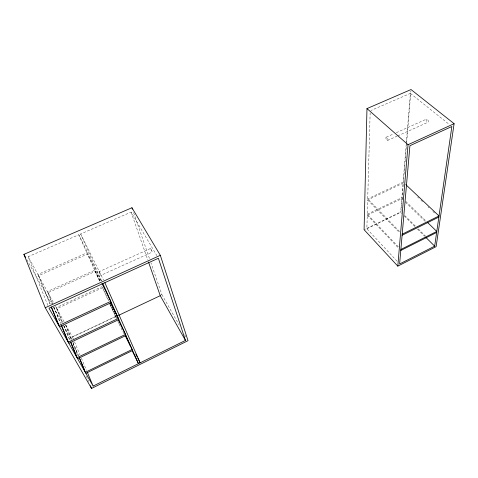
<?xml version="1.0" encoding="UTF-8"?>
<svg xmlns="http://www.w3.org/2000/svg" width="478" height="478" viewBox="0 0 478 478"><rect width="100%" height="100%" fill="white"/><g stroke="black" fill="none" stroke-linecap="round" stroke-linejoin="round"><path stroke-width="0.36" stroke-dasharray="2.39 1.79" d="M397.099 261.245L366.859 228.777L367.247 215.214L401.789 198.663L402.84 199.69M398.335 246.773L367.277 214.174L367.678 199.947L403.044 183.235L404.131 184.257M399.632 231.549L367.707 198.854L370.139 113.053M401.711 213.421L400.666 212.381L401.789 198.663M402.93 198.639L401.873 197.611L403.044 183.235M406.216 144.41L403.133 182.13L367.707 198.854M406.276 143.669L410.375 93.377L370.886 110.514M406.641 142.898L400.988 211.814L364.087 229.703M406.7 142.157L410.895 91.029M150.582 248.464L152.249 252.091L150.582 248.464L98.988 271.731L99.567 273.069L100.721 275.418L152.249 252.091M366.859 228.777L400.666 212.381M367.277 214.174L401.873 197.611M63.478 325.369L70.374 337.743L116.142 316.161M160.56 295.219L161.905 294.585L150.946 262.816M65.892 325.04L72.531 337.062L115.562 316.771L109.468 303.177M55.538 306.296L56.255 307.593L102.053 286.651M62.546 322.399L56.852 308.68L102.549 287.756L108.41 300.823M52.514 303.608L48.015 292.673L95.224 271.42L100.153 281.452M387.616 140.442A1.769 0.842 67.1 0 0 387.282 137.724A1.769 0.842 67.1 0 0 385.913 138.256A1.769 0.842 67.1 0 0 387.616 140.442L397.003 136.212M397.672 135.907L427.852 122.314A1.739 0.938 67.6 0 0 427.619 119.602A1.739 0.938 67.6 0 0 426.107 120.205A1.739 0.938 67.6 0 0 427.852 122.314M386.254 137.174L393.639 133.864M396.322 132.657L426.531 119.1M94.698 270.243L87.45 254.087L38.622 275.675L47.376 291.52L94.698 270.243L100.284 281.62M101.557 280.915L78.792 234.776L28.142 256.71L37.941 274.45L86.888 252.838L100.96 281.423M101.461 280.759L80.651 233.969L131.103 212.118L156.874 255.694M410.375 93.377L449.553 124.674M417.694 197.073L418.776 198.101M420.951 200.151L422.576 201.692M428.001 206.819L429.089 207.84M432.883 211.431L434.514 212.967M405.577 201.196L426.209 221.189M405.481 202.254L425.545 221.726M404.657 215.453L415.669 226.375M418.292 228.974L425.635 236.251M404.328 216.02L415.316 226.931M417.408 229.01L424.733 236.281M367.678 199.947L399.542 232.637M367.247 215.214L398.754 248.345M98.988 271.731L100.721 275.418M161.905 294.585L179.19 325.088M184.711 334.827L185.817 336.769M26.804 259.578L51.493 303.871M53.309 307.127L62.026 322.764M48.015 292.673L53.745 303.052M56.852 308.68L64.273 322.112M80.651 233.969L103.529 280.018M102.382 287.314L109.211 301.248M109.976 304.133L116.501 317.47M109.791 303.847L116.638 317.84M115.562 316.771L116.542 318.778M117.851 321.455L118.831 323.469M119.159 324.138L123.742 333.513M78.792 234.776L86.888 252.838M95.224 271.42L99.681 281.351M72.531 337.062L73.391 339.105M74.532 341.83L79.963 354.76M81.397 358.165L86.542 370.42M65.767 325.154L71.802 339.595M72.949 342.35L78.41 355.417M65.486 324.813L71.521 339.272M72.961 342.714L78.422 355.793M70.374 337.743L71.234 339.798M72.949 343.909L78.087 356.247M86.375 376.12L88.657 381.599M63.968 325.829L69.943 340.228M56.255 307.593L62.516 322.692M63.658 325.44L69.919 340.539M53.924 307.025L60.682 323.427M47.376 291.52L52.443 303.835M53.853 307.252L60.33 322.979M38.622 275.675L50.172 303.954M37.941 274.45L50.059 304.122M28.142 256.71L47.866 305.436M131.103 212.118L147.756 259.877M133.649 212.686L149.483 258.58"/><path stroke-width="0.72" d="M366.973 108.596L364.087 229.703L397.81 266.127L436.121 246.654L454.1 123.683L411.02 89.547L366.973 108.596L408.039 144.709L397.81 266.127M434.675 246.158L451.859 126.515L409.915 145.7L399.614 263.952L434.675 246.158L425.779 237.321M400.881 249.444L436.79 231.436L427.792 222.724M400.791 250.478L436.635 232.487M402.207 234.184L439.007 215.966L405.81 184.651M91.519 388.453L188.021 340.665L160.327 255.312L131.946 207.745L23.9 254.368L45.237 307.73L91.519 388.453L90.372 385.716M402.112 235.272L438.852 217.072M93.12 386.075L185.452 340.408L158.385 258.257L48.971 308.185L93.12 386.075L87.402 372.464M85.879 373.306L132.615 350.488M77.627 358.745L125.953 335.502M68.844 343.246L118.867 319.567M118.496 315.384L160.25 295.691L148.491 261.98M59.475 326.713L111.32 302.586M408.039 144.709L454.1 123.683M45.237 307.73L160.327 255.312M160.25 295.691L185.452 340.408M23.9 254.368L25.716 257.624M101.939 283.412L110.777 301.361L58.8 325.518L51.188 306.882M110.8 303.028L118.359 318.414L68.211 342.129L61.453 325.715M135.866 354.132L137.174 356.803M137.831 358.142L140.132 362.826L104.855 282.683M110.657 302.849L117.552 316.89M118.15 319.585L125.469 334.421L77.036 357.693L70.487 341.907M125.308 335.472L132.161 349.472L85.323 372.314L79.282 357.861M125.117 335.162L130.655 346.49M132.245 350.924L138.465 363.65L102.878 283.585M79.27 357.484L84.731 370.552M70.798 342.284L76.773 356.69M61.525 325.476L68.001 341.196M51.582 307.402L58.627 324.64M131.946 207.745L132.436 209.161"/></g></svg>
